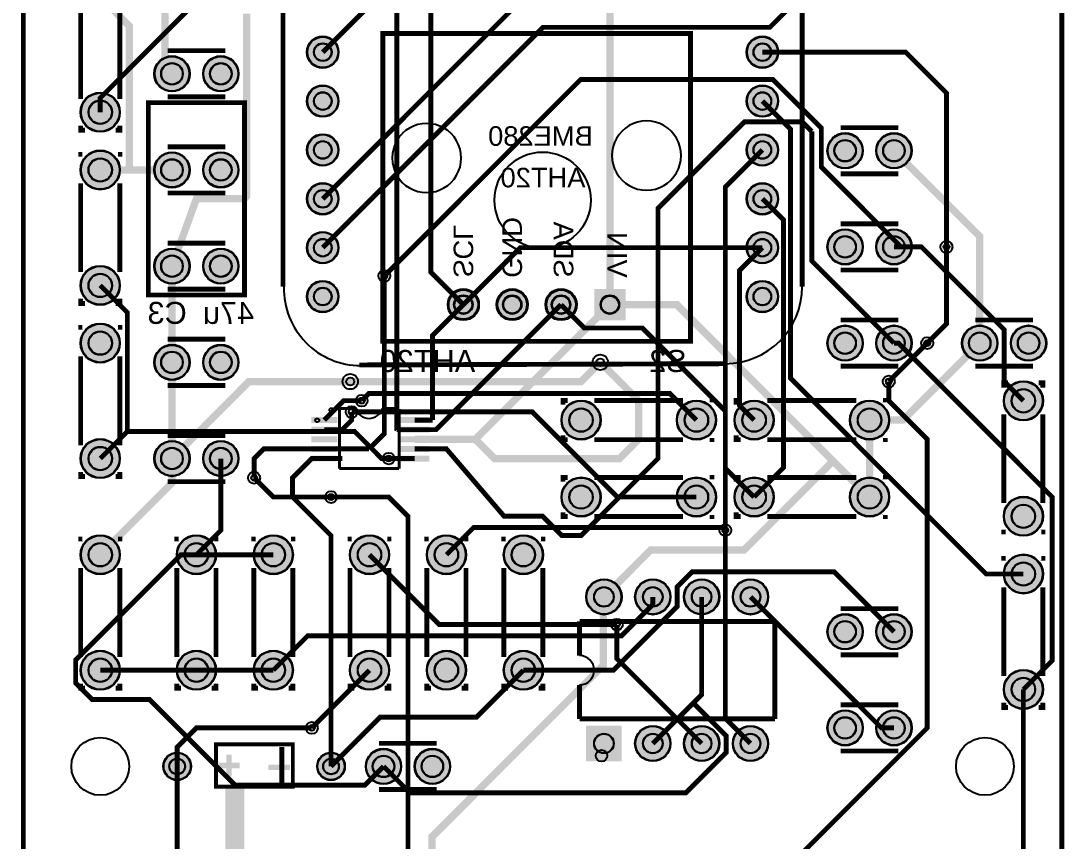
# Model space of a CAD drawing. Header units: millimetres. Extents: x 0 to 54, y -132 to 12.
# Drawn here: x -0.1 to 54.2, y -52.9 to -10.3 of the extents above; entities that cross this region are included whole.
import ezdxf

# ---------------------------------------------------------------- set-up
doc = ezdxf.new("R2010")
doc.units = ezdxf.units.MM
for name, color, linetype, true_color in [('BoardOutLine', 7, 'Continuous', 0xff00ff), ('BottomLayer', 7, 'Continuous', 0x0000ff), ('BottomSilkLayer', 7, 'Continuous', 0x66cc33), ('BottomSolderMaskLayer', 7, 'Continuous', 0xaa00ff), ('Document', 7, 'Continuous', 0xffffff), ('Hole', 7, 'Continuous', 0x222222), ('Multi-Layer', 7, 'Continuous', 0xc0c0c0), ('TopLayer', 7, 'Continuous', 0xff0000), ('TopPasteMaskLayer', 7, 'Continuous', 0x808080), ('TopSilkLayer', 7, 'Continuous', 0xffcc00), ('TopSolderMaskLayer', 7, 'Continuous', 0x800080)]:
    doc.layers.add(name, color=color, linetype=linetype, true_color=true_color)
doc.styles.get("Standard").update_dxf_attribs({"font": 'arial.ttf'})

msp = doc.modelspace()

# ---------------------------------------------------------------- hatches: boundary and pattern name
at = {"layer": 'BottomSolderMaskLayer'}
for points in [[(14.745, -11.88, 1), (16.395, -11.88, 1)], [(37.605, -11.88, 1), (39.255, -11.88, 1)], [(6.805, -13, 1), (8.655, -13, 1)], [(9.345, -13, 1), (11.195, -13, 1)], [(2.975, -15, 1), (5.025, -15, 1)], [(14.745, -14.42, 1), (16.395, -14.42, 1)], [(37.605, -14.42, 1), (39.255, -14.42, 1)], [(14.745, -16.96, 1), (16.395, -16.96, 1)], [(37.605, -16.96, 1), (39.255, -16.96, 1)], [(41.805, -17, 1), (43.655, -17, 1)], [(44.345, -17, 1), (46.195, -17, 1)], [(2.974, -18.001, 1), (5.024, -18.001, 1)], [(6.805, -18, 1), (8.655, -18, 1)], [(9.345, -18, 1), (11.195, -18, 1)], [(14.745, -19.5, 1), (16.395, -19.5, 1)], [(37.605, -19.5, 1), (39.255, -19.5, 1)], [(41.805, -22, 1), (43.655, -22, 1)], [(44.345, -22, 1), (46.195, -22, 1)], [(14.745, -22.04, 1), (16.395, -22.04, 1)], [(37.605, -22.04, 1), (39.255, -22.04, 1)], [(6.805, -23, 1), (8.655, -23, 1)], [(9.345, -23, 1), (11.195, -23, 1)], [(2.974, -24.001, 1), (5.024, -24.001, 1)], [(14.745, -24.58, 1), (16.395, -24.58, 1)], [(37.605, -24.58, 1), (39.255, -24.58, 1)], [(22.067, -25, 1), (23.693, -25, 1)], [(24.607, -25, 1), (26.233, -25, 1)], [(27.147, -25, 1), (28.773, -25, 1)], [(31.313, -25.813), (31.313, -24.187), (29.687, -24.187), (29.687, -25.813)], [(2.975, -27, 1), (5.025, -27, 1)], [(41.805, -27, 1), (43.655, -27, 1)], [(44.345, -27, 1), (46.195, -27, 1)], [(48.805, -27, 1), (50.655, -27, 1)], [(51.345, -27, 1), (53.195, -27, 1)], [(6.805, -28, 1), (8.655, -28, 1)], [(9.345, -28, 1), (11.195, -28, 1)], [(50.975, -30, 1), (53.025, -30, 1)], [(27.975, -31, 1), (30.025, -31, 1)], [(33.975, -31, 1), (36.025, -31, 1)], [(36.975, -31, 1), (39.025, -31, 1)], [(42.975, -31, 1), (45.025, -31, 1)], [(2.975, -33, 1), (5.025, -33, 1)], [(6.805, -33, 1), (8.655, -33, 1)], [(9.345, -33, 1), (11.195, -33, 1)], [(27.975, -35, 1), (30.025, -35, 1)], [(33.975, -35, 1), (36.025, -35, 1)], [(36.975, -35, 1), (39.025, -35, 1)], [(42.975, -35, 1), (45.025, -35, 1)], [(50.975, -36, 1), (53.025, -36, 1)], [(2.975, -38, 1), (5.025, -38, 1)], [(7.975, -38, 1), (10.025, -38, 1)], [(11.975, -38, 1), (14.025, -38, 1)], [(16.975, -38, 1), (19.025, -38, 1)], [(20.975, -38, 1), (23.025, -38, 1)], [(24.975, -38, 1), (27.025, -38, 1)], [(50.975, -39, 1), (53.025, -39, 1)], [(29.265, -40.19, 1), (31.115, -40.19, 1)], [(31.805, -40.19, 1), (33.655, -40.19, 1)], [(34.345, -40.19, 1), (36.195, -40.19, 1)], [(36.885, -40.19, 1), (38.735, -40.19, 1)], [(41.805, -42, 1), (43.655, -42, 1)], [(44.345, -42, 1), (46.195, -42, 1)], [(2.975, -44, 1), (5.025, -44, 1)], [(7.975, -44, 1), (10.025, -44, 1)], [(11.975, -44, 1), (14.025, -44, 1)], [(16.975, -44, 1), (19.025, -44, 1)], [(20.975, -44, 1), (23.025, -44, 1)], [(24.975, -44, 1), (27.025, -44, 1)], [(50.975, -45, 1), (53.025, -45, 1)], [(41.805, -47, 1), (43.655, -47, 1)], [(44.345, -47, 1), (46.195, -47, 1)], [(29.265, -46.885), (31.115, -46.885), (31.115, -48.735), (29.265, -48.735)], [(31.805, -47.81, 1), (33.655, -47.81, 1)], [(34.345, -47.81, 1), (36.195, -47.81, 1)], [(36.885, -47.81, 1), (38.735, -47.81, 1)], [(7.275, -49, 1), (8.725, -49, 1)], [(15.275, -49, 1), (16.725, -49, 1)], [(17.805, -49, 1), (19.655, -49, 1)], [(20.345, -49, 1), (22.195, -49, 1)]]:
    msp.add_hatch(color=256, dxfattribs=at).paths.add_polyline_path(points)
at = {"layer": 'Document'}
for points in [[(10.973, -49.093), (10.133, -49.093), (10.133, -48.813), (10.973, -48.813), (11.253, -48.813), (11.253, -49.093)], [(10.833, -48.673), (10.833, -49.513), (10.553, -49.513), (10.553, -48.673), (10.553, -48.393), (10.833, -48.393)], [(13.027, -48.907), (13.867, -48.907), (13.867, -49.187), (13.027, -49.187), (12.747, -49.187), (12.747, -48.907)]]:
    msp.add_hatch(color=256, dxfattribs=at).paths.add_polyline_path(points)
at = {"layer": 'Multi-Layer'}
for points in [[(14.77, -11.88, 1), (16.37, -11.88, 1)], [(37.63, -11.88, 1), (39.23, -11.88, 1)], [(6.83, -13, 1), (8.63, -13, 1)], [(9.37, -13, 1), (11.17, -13, 1)], [(3, -15, 1), (5, -15, 1)], [(14.77, -14.42, 1), (16.37, -14.42, 1)], [(37.63, -14.42, 1), (39.23, -14.42, 1)], [(14.77, -16.96, 1), (16.37, -16.96, 1)], [(37.63, -16.96, 1), (39.23, -16.96, 1)], [(41.83, -17, 1), (43.63, -17, 1)], [(44.37, -17, 1), (46.17, -17, 1)], [(2.999, -18.001, 1), (4.999, -18.001, 1)], [(6.83, -18, 1), (8.63, -18, 1)], [(9.37, -18, 1), (11.17, -18, 1)], [(14.77, -19.5, 1), (16.37, -19.5, 1)], [(37.63, -19.5, 1), (39.23, -19.5, 1)], [(41.83, -22, 1), (43.63, -22, 1)], [(44.37, -22, 1), (46.17, -22, 1)], [(14.77, -22.04, 1), (16.37, -22.04, 1)], [(37.63, -22.04, 1), (39.23, -22.04, 1)], [(6.83, -23, 1), (8.63, -23, 1)], [(9.37, -23, 1), (11.17, -23, 1)], [(2.999, -24.001, 1), (4.999, -24.001, 1)], [(14.77, -24.58, 1), (16.37, -24.58, 1)], [(37.63, -24.58, 1), (39.23, -24.58, 1)], [(22.118, -25, 1), (23.642, -25, 1)], [(24.658, -25, 1), (26.182, -25, 1)], [(27.198, -25, 1), (28.722, -25, 1)], [(31.262, -25.762), (31.262, -24.238), (29.738, -24.238), (29.738, -25.762)], [(3, -27, 1), (5, -27, 1)], [(41.83, -27, 1), (43.63, -27, 1)], [(44.37, -27, 1), (46.17, -27, 1)], [(48.83, -27, 1), (50.63, -27, 1)], [(51.37, -27, 1), (53.17, -27, 1)], [(6.83, -28, 1), (8.63, -28, 1)], [(9.37, -28, 1), (11.17, -28, 1)], [(51, -30, 1), (53, -30, 1)], [(28, -31, 1), (30, -31, 1)], [(34, -31, 1), (36, -31, 1)], [(37, -31, 1), (39, -31, 1)], [(43, -31, 1), (45, -31, 1)], [(3, -33, 1), (5, -33, 1)], [(6.83, -33, 1), (8.63, -33, 1)], [(9.37, -33, 1), (11.17, -33, 1)], [(28, -35, 1), (30, -35, 1)], [(34, -35, 1), (36, -35, 1)], [(37, -35, 1), (39, -35, 1)], [(43, -35, 1), (45, -35, 1)], [(51, -36, 1), (53, -36, 1)], [(3, -38, 1), (5, -38, 1)], [(8, -38, 1), (10, -38, 1)], [(12, -38, 1), (14, -38, 1)], [(17, -38, 1), (19, -38, 1)], [(21, -38, 1), (23, -38, 1)], [(25, -38, 1), (27, -38, 1)], [(51, -39, 1), (53, -39, 1)], [(29.29, -40.19, 1), (31.09, -40.19, 1)], [(31.83, -40.19, 1), (33.63, -40.19, 1)], [(34.37, -40.19, 1), (36.17, -40.19, 1)], [(36.91, -40.19, 1), (38.71, -40.19, 1)], [(41.83, -42, 1), (43.63, -42, 1)], [(44.37, -42, 1), (46.17, -42, 1)], [(3, -44, 1), (5, -44, 1)], [(8, -44, 1), (10, -44, 1)], [(12, -44, 1), (14, -44, 1)], [(17, -44, 1), (19, -44, 1)], [(21, -44, 1), (23, -44, 1)], [(25, -44, 1), (27, -44, 1)], [(51, -45, 1), (53, -45, 1)], [(41.83, -47, 1), (43.63, -47, 1)], [(44.37, -47, 1), (46.17, -47, 1)], [(29.29, -46.91), (31.09, -46.91), (31.09, -48.71), (29.29, -48.71)], [(31.83, -47.81, 1), (33.63, -47.81, 1)], [(34.37, -47.81, 1), (36.17, -47.81, 1)], [(36.91, -47.81, 1), (38.71, -47.81, 1)], [(7.3, -49, 1), (8.7, -49, 1)], [(15.3, -49, 1), (16.7, -49, 1)], [(17.83, -49, 1), (19.63, -49, 1)], [(20.37, -49, 1), (22.17, -49, 1)]]:
    msp.add_hatch(color=256, dxfattribs=at).paths.add_polyline_path(points)
at = {"layer": 'TopLayer'}
for points in [[(16.3, -30.85), (16.3, -31.15), (15, -31.15), (15, -30.85)], [(21, -30.85), (21, -31.15), (19.7, -31.15), (19.7, -30.85)], [(16.3, -31.35), (16.3, -31.65), (15, -31.65), (15, -31.35)], [(21, -31.35), (21, -31.65), (19.7, -31.65), (19.7, -31.35)], [(16.3, -31.85), (16.3, -32.15), (15, -32.15), (15, -31.85)], [(21, -31.85), (21, -32.15), (19.7, -32.15), (19.7, -31.85)], [(16.3, -32.35), (16.3, -32.65), (15, -32.65), (15, -32.35)], [(21, -32.35), (21, -32.65), (19.7, -32.65), (19.7, -32.35)], [(16.3, -32.85), (16.3, -33.15), (15, -33.15), (15, -32.85)], [(21, -32.85), (21, -33.15), (19.7, -33.15), (19.7, -32.85)]]:
    msp.add_hatch(color=256, dxfattribs=at).paths.add_polyline_path(points)
at = {"layer": 'TopPasteMaskLayer'}
for points in [[(16.3, -30.85), (16.3, -31.15), (15, -31.15), (15, -30.85)], [(21, -30.85), (21, -31.15), (19.7, -31.15), (19.7, -30.85)], [(16.3, -31.35), (16.3, -31.65), (15, -31.65), (15, -31.35)], [(21, -31.35), (21, -31.65), (19.7, -31.65), (19.7, -31.35)], [(16.3, -31.85), (16.3, -32.15), (15, -32.15), (15, -31.85)], [(21, -31.85), (21, -32.15), (19.7, -32.15), (19.7, -31.85)], [(16.3, -32.35), (16.3, -32.65), (15, -32.65), (15, -32.35)], [(21, -32.35), (21, -32.65), (19.7, -32.65), (19.7, -32.35)], [(16.3, -32.85), (16.3, -33.15), (15, -33.15), (15, -32.85)], [(21, -32.85), (21, -33.15), (19.7, -33.15), (19.7, -32.85)]]:
    msp.add_hatch(color=256, dxfattribs=at).paths.add_polyline_path(points)
at = {"layer": 'TopSolderMaskLayer'}
for points in [[(14.745, -11.88, 1), (16.395, -11.88, 1)], [(37.605, -11.88, 1), (39.255, -11.88, 1)], [(6.805, -13, 1), (8.655, -13, 1)], [(9.345, -13, 1), (11.195, -13, 1)], [(2.975, -15, 1), (5.025, -15, 1)], [(14.745, -14.42, 1), (16.395, -14.42, 1)], [(37.605, -14.42, 1), (39.255, -14.42, 1)], [(14.745, -16.96, 1), (16.395, -16.96, 1)], [(37.605, -16.96, 1), (39.255, -16.96, 1)], [(41.805, -17, 1), (43.655, -17, 1)], [(44.345, -17, 1), (46.195, -17, 1)], [(2.974, -18.001, 1), (5.024, -18.001, 1)], [(6.805, -18, 1), (8.655, -18, 1)], [(9.345, -18, 1), (11.195, -18, 1)], [(14.745, -19.5, 1), (16.395, -19.5, 1)], [(37.605, -19.5, 1), (39.255, -19.5, 1)], [(41.805, -22, 1), (43.655, -22, 1)], [(44.345, -22, 1), (46.195, -22, 1)], [(14.745, -22.04, 1), (16.395, -22.04, 1)], [(37.605, -22.04, 1), (39.255, -22.04, 1)], [(6.805, -23, 1), (8.655, -23, 1)], [(9.345, -23, 1), (11.195, -23, 1)], [(2.974, -24.001, 1), (5.024, -24.001, 1)], [(14.745, -24.58, 1), (16.395, -24.58, 1)], [(37.605, -24.58, 1), (39.255, -24.58, 1)], [(22.067, -25, 1), (23.693, -25, 1)], [(24.607, -25, 1), (26.233, -25, 1)], [(27.147, -25, 1), (28.773, -25, 1)], [(31.313, -25.813), (31.313, -24.187), (29.687, -24.187), (29.687, -25.813)], [(2.975, -27, 1), (5.025, -27, 1)], [(41.805, -27, 1), (43.655, -27, 1)], [(44.345, -27, 1), (46.195, -27, 1)], [(48.805, -27, 1), (50.655, -27, 1)], [(51.345, -27, 1), (53.195, -27, 1)], [(6.805, -28, 1), (8.655, -28, 1)], [(9.345, -28, 1), (11.195, -28, 1)], [(50.975, -30, 1), (53.025, -30, 1)], [(27.975, -31, 1), (30.025, -31, 1)], [(33.975, -31, 1), (36.025, -31, 1)], [(36.975, -31, 1), (39.025, -31, 1)], [(42.975, -31, 1), (45.025, -31, 1)], [(16.333, -30.848), (16.333, -31.152), (14.967, -31.152), (14.967, -30.848)], [(21.11, -30.844), (21.11, -31.156), (19.59, -31.156), (19.59, -30.844)], [(16.333, -31.348), (16.333, -31.652), (14.967, -31.652), (14.967, -31.348)], [(21.11, -31.344), (21.11, -31.656), (19.59, -31.656), (19.59, -31.344)], [(2.975, -33, 1), (5.025, -33, 1)], [(16.333, -31.848), (16.333, -32.152), (14.967, -32.152), (14.967, -31.848)], [(21.11, -31.844), (21.11, -32.156), (19.59, -32.156), (19.59, -31.844)], [(6.805, -33, 1), (8.655, -33, 1)], [(9.345, -33, 1), (11.195, -33, 1)], [(16.333, -32.348), (16.333, -32.652), (14.967, -32.652), (14.967, -32.348)], [(21.11, -32.344), (21.11, -32.656), (19.59, -32.656), (19.59, -32.344)], [(16.333, -32.848), (16.333, -33.152), (14.967, -33.152), (14.967, -32.848)], [(21.11, -32.844), (21.11, -33.156), (19.59, -33.156), (19.59, -32.844)], [(27.975, -35, 1), (30.025, -35, 1)], [(33.975, -35, 1), (36.025, -35, 1)], [(36.975, -35, 1), (39.025, -35, 1)], [(42.975, -35, 1), (45.025, -35, 1)], [(50.975, -36, 1), (53.025, -36, 1)], [(2.975, -38, 1), (5.025, -38, 1)], [(7.975, -38, 1), (10.025, -38, 1)], [(11.975, -38, 1), (14.025, -38, 1)], [(16.975, -38, 1), (19.025, -38, 1)], [(20.975, -38, 1), (23.025, -38, 1)], [(24.975, -38, 1), (27.025, -38, 1)], [(50.975, -39, 1), (53.025, -39, 1)], [(29.265, -40.19, 1), (31.115, -40.19, 1)], [(31.805, -40.19, 1), (33.655, -40.19, 1)], [(34.345, -40.19, 1), (36.195, -40.19, 1)], [(36.885, -40.19, 1), (38.735, -40.19, 1)], [(41.805, -42, 1), (43.655, -42, 1)], [(44.345, -42, 1), (46.195, -42, 1)], [(2.975, -44, 1), (5.025, -44, 1)], [(7.975, -44, 1), (10.025, -44, 1)], [(11.975, -44, 1), (14.025, -44, 1)], [(16.975, -44, 1), (19.025, -44, 1)], [(20.975, -44, 1), (23.025, -44, 1)], [(24.975, -44, 1), (27.025, -44, 1)], [(50.975, -45, 1), (53.025, -45, 1)], [(41.805, -47, 1), (43.655, -47, 1)], [(44.345, -47, 1), (46.195, -47, 1)], [(29.265, -46.885), (31.115, -46.885), (31.115, -48.735), (29.265, -48.735)], [(31.805, -47.81, 1), (33.655, -47.81, 1)], [(34.345, -47.81, 1), (36.195, -47.81, 1)], [(36.885, -47.81, 1), (38.735, -47.81, 1)], [(7.275, -49, 1), (8.725, -49, 1)], [(15.275, -49, 1), (16.725, -49, 1)], [(17.805, -49, 1), (19.655, -49, 1)], [(20.345, -49, 1), (22.195, -49, 1)]]:
    msp.add_hatch(color=256, dxfattribs=at).paths.add_polyline_path(points)

# ---------------------------------------------------------------- linework, layer by layer
at = {"layer": 'BoardOutLine', "const_width": 0.254}
msp.add_lwpolyline([(0, -128.001), (0, 9), (3, 12), (3, 12), (51, 12), (54, 9), (54.001, -128.001)], dxfattribs=at)
at = {"layer": 'BottomLayer'}
for points, const_width in [([(48, 3), (49.174, 4.174), (50.983, 4.174), (51.68, 3.478), (51.68, 2.276), (38.817, -10.587), (27.023, -10.587), (15.57, -22.04)], 0.254), ([(50.54, 3), (39.53, -8.01), (27.06, -8.01), (15.57, -19.5)], 0.254), ([(7.73, -5.59), (7.363, -5.957), (7.363, -12.634), (7.73, -13)], 0.381), ([(15.57, -11.88), (20.257, -7.193), (37.093, -7.193)], 0.254), ([(5.51, -18), (5.51, -10.51), (4, -9)], 0.381), ([(11.62, -9.881), (11.62, -19.355), (11.5, -19.5)], 0.381), ([(38.43, -11.88), (45.88, -11.88), (48, -14), (48, -22)], 0.254), ([(45.984, -22), (45.642, -22), (41.494, -17.852), (41.494, -15.821), (38.975, -13.302), (28.977, -13.302), (18.77, -23.508)], 0.254), ([(52, -39), (50.064, -39), (39.889, -28.825), (39.889, -15.879), (38.43, -14.42)], 0.254), ([(3.999, -18.001), (5.509, -18.001), (5.51, -18)], 0.381), ([(5.51, -18), (7.73, -18)], 0.381), ([(7.73, -23.012), (9, -19.5), (11.5, -19.5)], 0.381), ([(38.43, -22.04), (25.84, -22.04), (22.88, -25)], 0.254), ([(45.984, -22), (45.27, -22)], 0.254), ([(52, -30), (51, -29), (51, -26.302), (46.698, -22), (45.984, -22)], 0.254), ([(5.408, -31.592), (5.408, -25.41), (3.999, -24.001)], 0.254), ([(38, -35), (36.5, -33.5), (36.5, -30.529), (32.186, -26.214), (29.174, -26.214), (27.96, -25)], 0.254), ([(42.104, -33.125), (33.979, -25), (30.5, -25)], 0.381), ([(44, -31), (45.73, -31), (49.73, -27)], 0.381), ([(47, -27), (45, -29)], 0.254), ([(16.993, -29.007), (29, -29), (30, -28)], 0.381), ([(35, -31), (33.623, -29.623), (17.964, -29.623), (17.596, -29.991)], 0.254), ([(17.07, -30.577), (26.466, -30.577), (30.889, -35), (35, -35)], 0.254), ([(4, -33), (5.408, -31.592)], 0.254), ([(5.408, -31.592), (17.225, -31.592), (18.633, -33), (19, -33)], 0.254), ([(42.104, -33.125), (37.468, -37.761), (32.619, -37.761), (30.47, -39.91), (30.19, -39.91), (30.19, -40.19)], 0.381), ([(44, -35), (43.979, -35), (42.104, -33.125)], 0.381), ([(16, -35), (13, -35), (12, -34)], 0.254), ([(22, -38), (23.422, -36.578), (36.354, -36.578), (36.5, -36.724)], 0.254), ([(18.73, -49), (17.749, -49.981), (11.015, -49.981), (6.558, -45.524), (3.582, -45.524), (2.719, -44.66), (2.719, -43.469), (8.188, -38), (9, -38)], 0.254), ([(13, -38), (9, -38)], 0.254), ([(30.861, -41.628), (21.628, -41.628), (18, -38)], 0.254), ([(45.27, -42), (42.152, -38.882), (34.784, -38.882), (34, -39.665), (34, -40.689), (30.689, -44), (26, -44)], 0.254), ([(13, -44), (14.786, -42.214), (31.103, -42.214), (32.73, -40.587), (32.73, -40.19)], 0.254), ([(35.27, -40.19), (35.27, -45.27), (34.835, -45.705)], 0.254), ([(37.81, -40.19), (44.62, -47), (45.27, -47)], 0.254), ([(9, -44), (4, -44)], 0.254), ([(13, -44), (9, -44)], 0.254), ([(15, -47), (18, -44)], 0.254), ([(16, -49), (18.563, -46.437), (23.563, -46.437), (26, -44)], 0.254), ([(34.835, -45.705), (36.54, -47.41), (36.54, -48.286), (34.452, -50.374), (20.105, -50.374), (19.417, -49.687), (19.417, -49.687), (18.73, -49)], 0.254), ([(34.835, -45.705), (32.73, -47.81)], 0.254)]:
    msp.add_lwpolyline(points, dxfattribs=dict(at, const_width=const_width))
at = {"layer": 'BottomSilkLayer', "const_width": 0.254}
for points in [[(34.691, -26.905), (34.691, -10.905), (18.691, -10.905), (18.691, -26.905), (34.691, -26.905)], [(6.5, -14.5), (11.5, -14.5), (11.5, -24.5), (6.5, -24.5), (6.5, -14.5)]]:
    msp.add_lwpolyline(points, close=True, dxfattribs=at)
at = {"layer": 'BottomSilkLayer'}
for centre, start, end in [((20.975, -17.38), 314.8271, 135.1729), ((32.409, -17.249), 314.8271, 135.1729), ((20.975, -17.38), 134.8271, 315.1729), ((32.401, -17.257), 134.8271, 315.1729)]:
    msp.add_arc(centre, 1.796, start, end, dxfattribs=at)
at = {"layer": 'BottomSolderMaskLayer'}
for centre, radius in [((15.57, -11.88), 0.825), ((38.43, -11.88), 0.825), ((15.57, -11.88), 0.464), ((38.43, -11.88), 0.464), ((7.73, -13), 0.925), ((7.73, -13), 0.566), ((10.27, -13), 0.925), ((10.27, -13), 0.566), ((4, -15), 1.025), ((15.57, -14.42), 0.825), ((15.57, -14.42), 0.464), ((38.43, -14.42), 0.825), ((38.43, -14.42), 0.464), ((4, -15), 0.615), ((15.57, -16.96), 0.825), ((38.43, -16.96), 0.825), ((42.73, -17), 0.925), ((45.27, -17), 0.925), ((15.57, -16.96), 0.464), ((38.43, -16.96), 0.464), ((42.73, -17), 0.566), ((45.27, -17), 0.566), ((3.999, -18.001), 1.025), ((7.73, -18), 0.925), ((10.27, -18), 0.925), ((3.999, -18.001), 0.615), ((7.73, -18), 0.566), ((10.27, -18), 0.566), ((15.57, -19.5), 0.825), ((38.43, -19.5), 0.825), ((15.57, -19.5), 0.464), ((38.43, -19.5), 0.464), ((42.73, -22), 0.925), ((45.27, -22), 0.925), ((15.57, -22.04), 0.825), ((15.57, -22.04), 0.464), ((38.43, -22.04), 0.825), ((38.43, -22.04), 0.464), ((42.73, -22), 0.566), ((45.27, -22), 0.566), ((7.73, -23), 0.925), ((10.27, -23), 0.925), ((7.73, -23), 0.566), ((10.27, -23), 0.566), ((3.999, -24.001), 1.025), ((3.999, -24.001), 0.615), ((15.57, -24.58), 0.825), ((38.43, -24.58), 0.825), ((15.57, -24.58), 0.464), ((22.88, -25), 0.813), ((25.42, -25), 0.813), ((27.96, -25), 0.813), ((38.43, -24.58), 0.464), ((22.88, -25), 0.488), ((25.42, -25), 0.488), ((27.96, -25), 0.488), ((30.5, -25), 0.488), ((4, -27), 1.025), ((4, -27), 0.615), ((42.73, -27), 0.925), ((42.73, -27), 0.566), ((45.27, -27), 0.925), ((45.27, -27), 0.566), ((49.73, -27), 0.925), ((49.73, -27), 0.566), ((52.27, -27), 0.925), ((52.27, -27), 0.566), ((7.73, -28), 0.925), ((10.27, -28), 0.925), ((7.73, -28), 0.566), ((10.27, -28), 0.566), ((52, -30), 1.025), ((52, -30), 0.615), ((29, -31), 1.025), ((29, -31), 0.615), ((35, -31), 1.025), ((35, -31), 0.615), ((38, -31), 1.025), ((38, -31), 0.615), ((44, -31), 1.025), ((44, -31), 0.615), ((4, -33), 1.025), ((4, -33), 0.615), ((7.73, -33), 0.925), ((7.73, -33), 0.566), ((10.27, -33), 0.925), ((10.27, -33), 0.566), ((29, -35), 1.025), ((35, -35), 1.025), ((38, -35), 1.025), ((44, -35), 1.025), ((29, -35), 0.615), ((35, -35), 0.615), ((38, -35), 0.615), ((44, -35), 0.615), ((52, -36), 1.025), ((52, -36), 0.615), ((4, -38), 1.025), ((4, -38), 0.615), ((9, -38), 1.025), ((9, -38), 0.615), ((13, -38), 1.025), ((13, -38), 0.615), ((18, -38), 1.025), ((18, -38), 0.615), ((22, -38), 1.025), ((22, -38), 0.615), ((26, -38), 1.025), ((26, -38), 0.615), ((52, -39), 1.025), ((52, -39), 0.615), ((30.19, -40.19), 0.925), ((32.73, -40.19), 0.925), ((35.27, -40.19), 0.925), ((37.81, -40.19), 0.925), ((30.19, -40.19), 0.514), ((32.73, -40.19), 0.514), ((35.27, -40.19), 0.514), ((37.81, -40.19), 0.514), ((42.73, -42), 0.925), ((45.27, -42), 0.925), ((42.73, -42), 0.566), ((45.27, -42), 0.566), ((4, -44), 1.025), ((4, -44), 0.615), ((9, -44), 1.025), ((9, -44), 0.615), ((13, -44), 1.025), ((13, -44), 0.615), ((18, -44), 1.025), ((18, -44), 0.615), ((22, -44), 1.025), ((22, -44), 0.615), ((26, -44), 1.025), ((26, -44), 0.615), ((52, -45), 1.025), ((52, -45), 0.615), ((42.73, -47), 0.925), ((45.27, -47), 0.925), ((42.73, -47), 0.566), ((45.27, -47), 0.566), ((32.73, -47.81), 0.925), ((35.27, -47.81), 0.925), ((37.81, -47.81), 0.925), ((30.19, -47.81), 0.514), ((32.73, -47.81), 0.514), ((35.27, -47.81), 0.514), ((37.81, -47.81), 0.514), ((8, -49), 0.725), ((16, -49), 0.725), ((18.73, -49), 0.925), ((21.27, -49), 0.925), ((8, -49), 0.414), ((16, -49), 0.414), ((18.73, -49), 0.566), ((21.27, -49), 0.566)]:
    msp.add_circle(centre, radius, dxfattribs=at)
at = {"layer": 'Document'}
for centre, radius in [((15.282, -31.01), 0.1), ((30.063, -48.445), 0.3)]:
    msp.add_circle(centre, radius, dxfattribs=at)
at = {"layer": 'Hole'}
for centre, radius in [((48, -22), 0.155), ((18.77, -23.508), 0.153), ((47, -27), 0.155), ((30, -28), 0.205), ((17, -29), 0.205), ((45, -29), 0.155), ((17.596, -29.991), 0.153), ((17.07, -30.577), 0.153), ((19, -33), 0.153), ((12, -34), 0.155), ((16, -35), 0.155), ((36.5, -36.724), 0.153), ((30.861, -41.628), 0.153), ((15, -47), 0.155)]:
    msp.add_circle(centre, radius, dxfattribs=at)
at = {"layer": 'Multi-Layer'}
for centre, radius in [((15.57, -11.88), 0.8), ((38.43, -11.88), 0.8), ((15.57, -11.88), 0.45), ((38.43, -11.88), 0.45), ((7.73, -13), 0.9), ((7.73, -13), 0.55), ((10.27, -13), 0.9), ((10.27, -13), 0.55), ((4, -15), 1), ((15.57, -14.42), 0.8), ((15.57, -14.42), 0.45), ((38.43, -14.42), 0.8), ((38.43, -14.42), 0.45), ((4, -15), 0.6), ((15.57, -16.96), 0.8), ((38.43, -16.96), 0.8), ((42.73, -17), 0.9), ((45.27, -17), 0.9), ((15.57, -16.96), 0.45), ((38.43, -16.96), 0.45), ((42.73, -17), 0.55), ((45.27, -17), 0.55), ((3.999, -18.001), 1), ((7.73, -18), 0.9), ((10.27, -18), 0.9), ((3.999, -18.001), 0.6), ((7.73, -18), 0.55), ((10.27, -18), 0.55), ((15.57, -19.5), 0.8), ((38.43, -19.5), 0.8), ((15.57, -19.5), 0.45), ((38.43, -19.5), 0.45), ((42.73, -22), 0.9), ((45.27, -22), 0.9), ((15.57, -22.04), 0.8), ((15.57, -22.04), 0.45), ((38.43, -22.04), 0.8), ((38.43, -22.04), 0.45), ((42.73, -22), 0.55), ((45.27, -22), 0.55), ((48, -22), 0.31), ((7.73, -23), 0.9), ((10.27, -23), 0.9), ((7.73, -23), 0.55), ((10.27, -23), 0.55), ((3.999, -24.001), 1), ((18.77, -23.508), 0.305), ((3.999, -24.001), 0.6), ((15.57, -24.58), 0.8), ((38.43, -24.58), 0.8), ((15.57, -24.58), 0.45), ((22.88, -25), 0.762), ((25.42, -25), 0.762), ((27.96, -25), 0.762), ((38.43, -24.58), 0.45), ((22.88, -25), 0.457), ((25.42, -25), 0.457), ((27.96, -25), 0.457), ((30.5, -25), 0.457), ((4, -27), 1), ((4, -27), 0.6), ((42.73, -27), 0.9), ((42.73, -27), 0.55), ((45.27, -27), 0.9), ((45.27, -27), 0.55), ((49.73, -27), 0.9), ((49.73, -27), 0.55), ((52.27, -27), 0.9), ((52.27, -27), 0.55), ((7.73, -28), 0.9), ((10.27, -28), 0.9), ((47, -27), 0.31), ((7.73, -28), 0.55), ((10.27, -28), 0.55), ((30, -28), 0.4), ((17, -29), 0.4), ((45, -29), 0.31), ((52, -30), 1), ((17.596, -29.991), 0.305), ((52, -30), 0.6), ((17.07, -30.577), 0.305), ((29, -31), 1), ((29, -31), 0.6), ((35, -31), 1), ((35, -31), 0.6), ((38, -31), 1), ((38, -31), 0.6), ((44, -31), 1), ((44, -31), 0.6), ((4, -33), 1), ((4, -33), 0.6), ((7.73, -33), 0.9), ((7.73, -33), 0.55), ((10.27, -33), 0.9), ((10.27, -33), 0.55), ((19, -33), 0.305), ((12, -34), 0.31), ((29, -35), 1), ((35, -35), 1), ((38, -35), 1), ((44, -35), 1), ((16, -35), 0.31), ((29, -35), 0.6), ((35, -35), 0.6), ((38, -35), 0.6), ((44, -35), 0.6), ((52, -36), 1), ((52, -36), 0.6), ((36.5, -36.724), 0.305), ((4, -38), 1), ((4, -38), 0.6), ((9, -38), 1), ((9, -38), 0.6), ((13, -38), 1), ((13, -38), 0.6), ((18, -38), 1), ((18, -38), 0.6), ((22, -38), 1), ((22, -38), 0.6), ((26, -38), 1), ((26, -38), 0.6), ((52, -39), 1), ((52, -39), 0.6), ((30.19, -40.19), 0.9), ((32.73, -40.19), 0.9), ((35.27, -40.19), 0.9), ((37.81, -40.19), 0.9), ((30.19, -40.19), 0.5), ((32.73, -40.19), 0.5), ((35.27, -40.19), 0.5), ((37.81, -40.19), 0.5), ((42.73, -42), 0.9), ((45.27, -42), 0.9), ((30.861, -41.628), 0.305), ((42.73, -42), 0.55), ((45.27, -42), 0.55), ((4, -44), 1), ((4, -44), 0.6), ((9, -44), 1), ((9, -44), 0.6), ((13, -44), 1), ((13, -44), 0.6), ((18, -44), 1), ((18, -44), 0.6), ((22, -44), 1), ((22, -44), 0.6), ((26, -44), 1), ((26, -44), 0.6), ((52, -45), 1), ((52, -45), 0.6), ((42.73, -47), 0.9), ((45.27, -47), 0.9), ((15, -47), 0.31), ((42.73, -47), 0.55), ((45.27, -47), 0.55), ((32.73, -47.81), 0.9), ((35.27, -47.81), 0.9), ((37.81, -47.81), 0.9), ((4, -49), 1.5), ((30.19, -47.81), 0.5), ((32.73, -47.81), 0.5), ((35.27, -47.81), 0.5), ((37.81, -47.81), 0.5), ((50, -49), 1.5), ((8, -49), 0.7), ((16, -49), 0.7), ((18.73, -49), 0.9), ((21.27, -49), 0.9), ((8, -49), 0.4), ((16, -49), 0.4), ((18.73, -49), 0.55), ((21.27, -49), 0.55)]:
    msp.add_circle(centre, radius, dxfattribs=at)
at = {"layer": 'TopLayer'}
for points, const_width in [([(18.654, 10.5), (19.419, 9.735), (19.419, -31.498), (19.421, -31.5)], 0.254), ([(22.88, -25), (21.194, -23.313), (21.194, 10.5)], 0.254), ([(26.274, 10.49), (30.5, 5), (30.5, -25)], 0.381), ([(4, -15), (4, -14.254), (8.898, -9.356), (8.898, -5.672), (9.52, -5.05)], 0.254), ([(20.35, -32.5), (22, -32.5), (24.999, -35.999), (27, -35.999), (28.001, -37), (28.999, -37), (33, -33), (33, -20), (37.501, -15.499), (40.5, -15.499), (41.001, -15.999)], 0.254), ([(41.001, -15.999), (41.001, -22.731), (45.27, -27)], 0.254), ([(49.73, -27), (49.73, -21.46), (45.27, -17)], 0.381), ([(36.5, -36.724), (36.5, -18.89), (38.43, -16.96)], 0.254), ([(38, -35), (39.524, -33.476), (39.524, -20.594), (38.43, -19.5)], 0.254), ([(38, -31), (37.239, -30.239), (37.239, -23.231), (38.43, -22.04)], 0.254), ([(48, -22), (48, -26), (47, -27)], 0.254), ([(7.73, -28), (7.73, -23)], 0.381), ([(18.77, -23.508), (18.77, -31.708), (17.979, -32.5)], 0.254), ([(30.5, -25), (23.5, -32), (20.35, -32)], 0.381), ([(27.96, -25), (21.46, -31.5), (20.35, -31.5)], 0.254), ([(21.279, -31), (21.279, -26.601), (22.88, -25)], 0.254), ([(45.27, -27), (45.5, -27), (53.5, -35), (53.5, -43.5), (52, -45)], 0.254), ([(7.73, -28), (7.73, -33)], 0.381), ([(30, -28), (30, -28), (32, -30), (32, -32), (31, -33), (24.5, -33), (23.5, -32.004)], 0.381), ([(7.73, -33), (11.73, -29), (17, -29)], 0.381), ([(45, -29), (45, -30), (47, -32), (47, -47), (38, -56), (34, -56)], 0.254), ([(15.65, -31), (16.659, -29.991), (17.596, -29.991)], 0.254), ([(16.579, -31.5), (17.07, -31.009), (17.07, -30.577)], 0.254), ([(20.35, -31), (21.279, -31)], 0.254), ([(44, -35), (44, -31)], 0.381), ([(15.65, -31.5), (16.579, -31.5)], 0.254), ([(20.35, -31.5), (19.421, -31.5)], 0.254), ([(12, -34), (12, -33), (12.5, -32.5), (15.65, -32.5)], 0.254), ([(15.65, -32.5), (17.979, -32.5)], 0.254), ([(15.65, -32.5), (16.579, -32.5)], 0.254), ([(7.73, -33), (7.73, -34.27), (4, -38)], 0.381), ([(9, -38), (10.27, -36.73), (10.27, -33)], 0.254), ([(16, -48.997), (16, -37), (14, -35), (14, -34), (15, -33), (15.65, -33)], 0.254), ([(15.65, -33), (16.579, -33)], 0.254), ([(19.421, -33), (19.421, -33), (19, -33)], 0.254), ([(20.35, -33), (20.35, -33), (19, -33)], 0.254), ([(20, -54.001), (20, -35.999), (18.999, -34.999), (15.999, -34.999)], 0.254), ([(37.81, -47.81), (36.5, -46.5), (36.5, -36.724)], 0.254), ([(30.19, -40.19), (30.156, -40.224), (30.156, -43.754), (21.243, -52.668), (21.243, -116.742), (22.5, -118)], 0.381), ([(35.27, -47.81), (30.861, -43.401), (30.861, -41.628)], 0.254), ([(52, -45), (52, -54), (50, -56)], 0.254), ([(8, -49), (8, -48), (9, -47), (15, -47)], 0.254), ([(4, -56), (7, -56), (8, -55), (8, -49)], 0.254), ([(11, -56), (11, -50)], 1)]:
    msp.add_lwpolyline(points, dxfattribs=dict(at, const_width=const_width))
at = {"layer": 'TopSilkLayer'}
for points, const_width in [([(13.5, -24.07), (13.5, 7.93)], 0.254), ([(40.5, 7.93), (40.5, -24.07)], 0.254), ([(2.984, -14.307), (2.984, -9.841)], 0.254), ([(5.016, -14.307), (5.016, -9.693)], 0.254), ([(7.5, -11.8), (10.5, -11.8)], 0.254), ([(10.5, -14.2), (7.5, -14.2)], 0.254), ([(2.984, -15.693), (2.984, -15.937), (3.203, -15.937)], 0.254), ([(4.797, -15.937), (5.016, -15.937), (5.016, -15.693)], 0.254), ([(42.5, -15.8), (45.5, -15.8)], 0.254), ([(7.5, -16.8), (10.5, -16.8)], 0.254), ([(2.983, -17.308), (2.983, -17.191), (3.073, -17.191)], 0.254), ([(4.925, -17.191), (5.015, -17.191), (5.015, -17.308)], 0.254), ([(45.5, -18.2), (42.5, -18.2)], 0.254), ([(2.983, -18.842), (2.983, -18.694)], 0.254), ([(2.983, -23.308), (2.983, -18.842)], 0.254), ([(5.015, -23.308), (5.015, -18.694)], 0.254), ([(10.5, -19.2), (7.5, -19.2)], 0.254), ([(42.5, -20.8), (45.5, -20.8)], 0.254), ([(7.5, -21.8), (10.5, -21.8)], 0.254), ([(45.5, -23.2), (42.5, -23.2)], 0.254), ([(10.5, -24.2), (7.5, -24.2)], 0.254), ([(2.983, -24.694), (2.983, -24.938), (3.202, -24.938)], 0.254), ([(4.796, -24.938), (5.015, -24.938), (5.015, -24.694)], 0.254), ([(42.5, -25.8), (45.5, -25.8)], 0.254), ([(49.5, -25.8), (52.5, -25.8)], 0.254), ([(2.984, -26.307), (2.984, -26.19), (3.074, -26.19)], 0.254), ([(4.926, -26.19), (5.016, -26.19), (5.016, -26.307)], 0.254), ([(7.5, -26.8), (10.5, -26.8)], 0.254), ([(2.984, -27.841), (2.984, -27.693)], 0.254), ([(5.016, -32.307), (5.016, -27.693)], 0.254), ([(2.984, -32.307), (2.984, -27.841)], 0.254), ([(36.5, -28.07), (17.475, -28.136)], 0.254), ([(45.5, -28.2), (42.5, -28.2)], 0.254), ([(52.5, -28.2), (49.5, -28.2)], 0.254), ([(10.5, -29.2), (7.5, -29.2)], 0.254), ([(51.203, -29.063), (50.984, -29.063), (50.984, -29.307)], 0.254), ([(53.016, -29.307), (53.016, -29.063), (52.797, -29.063)], 0.254), ([(28.307, -29.984), (28.063, -29.984), (28.063, -30.203)], 0.254), ([(29.693, -29.984), (34.159, -29.984)], 0.254), ([(34.159, -29.984), (34.307, -29.984)], 0.254), ([(35.693, -29.984), (35.81, -29.984), (35.81, -30.074)], 0.254), ([(37.307, -29.984), (37.063, -29.984), (37.063, -30.203)], 0.254), ([(38.693, -29.984), (43.159, -29.984)], 0.254), ([(43.159, -29.984), (43.307, -29.984)], 0.254), ([(44.693, -29.984), (44.81, -29.984), (44.81, -30.074)], 0.254), ([(17.276, -30.397), (16.438, -30.397)], 0.15), ([(16.438, -30.422), (16.438, -33.522)], 0.15), ([(19.537, -30.397), (18.698, -30.397)], 0.15), ([(19.537, -30.422), (19.537, -33.522)], 0.15), ([(50.984, -30.693), (50.984, -35.307)], 0.254), ([(53.016, -30.693), (53.016, -35.159)], 0.254), ([(7.5, -31.8), (10.5, -31.8)], 0.254), ([(28.063, -31.797), (28.063, -32.016), (28.307, -32.016)], 0.254), ([(29.693, -32.016), (34.307, -32.016)], 0.254), ([(35.81, -31.926), (35.81, -32.016), (35.693, -32.016)], 0.254), ([(37.063, -31.797), (37.063, -32.016), (37.307, -32.016)], 0.254), ([(38.693, -32.016), (43.307, -32.016)], 0.254), ([(44.81, -31.926), (44.81, -32.016), (44.693, -32.016)], 0.254), ([(2.984, -33.693), (2.984, -33.937), (3.203, -33.937)], 0.254), ([(4.797, -33.937), (5.016, -33.937), (5.016, -33.693)], 0.254), ([(16.436, -33.522), (19.537, -33.522)], 0.15), ([(10.5, -34.2), (7.5, -34.2)], 0.254), ([(28.307, -33.984), (28.063, -33.984), (28.063, -34.203)], 0.254), ([(29.693, -33.984), (34.159, -33.984)], 0.254), ([(34.159, -33.984), (34.307, -33.984)], 0.254), ([(35.693, -33.984), (35.81, -33.984), (35.81, -34.074)], 0.254), ([(37.307, -33.984), (37.063, -33.984), (37.063, -34.203)], 0.254), ([(38.693, -33.984), (43.159, -33.984)], 0.254), ([(43.159, -33.984), (43.307, -33.984)], 0.254), ([(44.693, -33.984), (44.81, -33.984), (44.81, -34.074)], 0.254), ([(53.016, -35.159), (53.016, -35.307)], 0.254), ([(28.063, -35.797), (28.063, -36.016), (28.307, -36.016)], 0.254), ([(35.81, -35.926), (35.81, -36.016), (35.693, -36.016)], 0.254), ([(37.063, -35.797), (37.063, -36.016), (37.307, -36.016)], 0.254), ([(44.81, -35.926), (44.81, -36.016), (44.693, -36.016)], 0.254), ([(29.693, -36.016), (34.307, -36.016)], 0.254), ([(38.693, -36.016), (43.307, -36.016)], 0.254), ([(51.074, -36.81), (50.984, -36.81), (50.984, -36.693)], 0.254), ([(53.016, -36.693), (53.016, -36.81), (52.926, -36.81)], 0.254), ([(2.984, -37.307), (2.984, -37.19), (3.074, -37.19)], 0.254), ([(4.926, -37.19), (5.016, -37.19), (5.016, -37.307)], 0.254), ([(7.984, -37.307), (7.984, -37.19), (8.074, -37.19)], 0.254), ([(9.926, -37.19), (10.016, -37.19), (10.016, -37.307)], 0.254), ([(11.984, -37.307), (11.984, -37.19), (12.074, -37.19)], 0.254), ([(13.926, -37.19), (14.016, -37.19), (14.016, -37.307)], 0.254), ([(16.984, -37.307), (16.984, -37.19), (17.074, -37.19)], 0.254), ([(18.926, -37.19), (19.016, -37.19), (19.016, -37.307)], 0.254), ([(20.984, -37.307), (20.984, -37.19), (21.074, -37.19)], 0.254), ([(22.926, -37.19), (23.016, -37.19), (23.016, -37.307)], 0.254), ([(24.984, -37.307), (24.984, -37.19), (25.074, -37.19)], 0.254), ([(26.926, -37.19), (27.016, -37.19), (27.016, -37.307)], 0.254), ([(50.984, -38.307), (50.984, -38.19), (51.074, -38.19)], 0.254), ([(52.926, -38.19), (53.016, -38.19), (53.016, -38.307)], 0.254), ([(2.984, -38.841), (2.984, -38.693)], 0.254), ([(2.984, -43.307), (2.984, -38.841)], 0.254), ([(5.016, -43.307), (5.016, -38.693)], 0.254), ([(7.984, -38.841), (7.984, -38.693)], 0.254), ([(7.984, -43.307), (7.984, -38.841)], 0.254), ([(10.016, -43.307), (10.016, -38.693)], 0.254), ([(11.984, -38.841), (11.984, -38.693)], 0.254), ([(11.984, -43.307), (11.984, -38.841)], 0.254), ([(14.016, -43.307), (14.016, -38.693)], 0.254), ([(16.984, -38.841), (16.984, -38.693)], 0.254), ([(16.984, -43.307), (16.984, -38.841)], 0.254), ([(19.016, -43.307), (19.016, -38.693)], 0.254), ([(20.984, -38.841), (20.984, -38.693)], 0.254), ([(20.984, -43.307), (20.984, -38.841)], 0.254), ([(23.016, -43.307), (23.016, -38.693)], 0.254), ([(24.984, -38.841), (24.984, -38.693)], 0.254), ([(24.984, -43.307), (24.984, -38.841)], 0.254), ([(27.016, -43.307), (27.016, -38.693)], 0.254), ([(50.984, -39.841), (50.984, -39.693)], 0.254), ([(53.016, -44.307), (53.016, -39.693)], 0.254), ([(50.984, -44.307), (50.984, -39.841)], 0.254), ([(42.5, -40.8), (45.5, -40.8)], 0.254), ([(28.92, -41.466), (39.08, -41.466)], 0.254), ([(28.92, -43.238), (28.92, -41.466)], 0.254), ([(39.08, -46.531), (39.08, -41.466)], 0.254), ([(45.5, -43.2), (42.5, -43.2)], 0.254), ([(2.984, -44.693), (2.984, -44.937), (3.203, -44.937)], 0.254), ([(4.797, -44.937), (5.016, -44.937), (5.016, -44.693)], 0.254), ([(7.984, -44.693), (7.984, -44.937), (8.203, -44.937)], 0.254), ([(9.797, -44.937), (10.016, -44.937), (10.016, -44.693)], 0.254), ([(11.984, -44.693), (11.984, -44.937), (12.203, -44.937)], 0.254), ([(13.797, -44.937), (14.016, -44.937), (14.016, -44.693)], 0.254), ([(16.984, -44.693), (16.984, -44.937), (17.203, -44.937)], 0.254), ([(18.797, -44.937), (19.016, -44.937), (19.016, -44.693)], 0.254), ([(20.984, -44.693), (20.984, -44.937), (21.203, -44.937)], 0.254), ([(22.797, -44.937), (23.016, -44.937), (23.016, -44.693)], 0.254), ([(24.984, -44.693), (24.984, -44.937), (25.203, -44.937)], 0.254), ([(26.797, -44.937), (27.016, -44.937), (27.016, -44.693)], 0.254), ([(28.92, -46.531), (28.92, -44.762)], 0.254), ([(50.984, -45.693), (50.984, -45.937), (51.203, -45.937)], 0.254), ([(52.797, -45.937), (53.016, -45.937), (53.016, -45.693)], 0.254), ([(42.5, -45.8), (45.5, -45.8)], 0.254), ([(28.92, -46.531), (39.08, -46.531)], 0.254), ([(18.5, -47.8), (21.5, -47.8)], 0.254), ([(13.445, -47.984), (13.445, -50.016)], 0.254), ([(45.5, -48.2), (42.5, -48.2)], 0.254), ([(21.5, -50.2), (18.5, -50.2)], 0.254)]:
    msp.add_lwpolyline(points, dxfattribs=dict(at, const_width=const_width))
at = {"layer": 'TopSilkLayer', "const_width": 0.2}
msp.add_lwpolyline([(10.016, -47.857), (14.016, -47.857), (14.016, -50.057), (10.016, -50.057), (10.016, -47.857)], close=True, dxfattribs=at)
at = {"layer": 'TopSilkLayer'}
for centre, radius in [((27, -19.57), 2.5), ((16.019, -30.476), 0.1)]:
    msp.add_circle(centre, radius, dxfattribs=at)
for centre, radius, start, end in [((17.551, -24.172), 4, 178.6217, 270), ((36.5, -24.07), 4, 270, 0), ((17.974, -30.18), 0.732, 197.2807, 342.7193), ((28.92, -44), 0.762, 270, 90)]:
    msp.add_arc(centre, radius, start, end, dxfattribs=at)
at = {"layer": 'TopSolderMaskLayer'}
for centre, radius in [((15.57, -11.88), 0.825), ((38.43, -11.88), 0.825), ((15.57, -11.88), 0.464), ((38.43, -11.88), 0.464), ((7.73, -13), 0.925), ((7.73, -13), 0.566), ((10.27, -13), 0.925), ((10.27, -13), 0.566), ((4, -15), 1.025), ((15.57, -14.42), 0.825), ((15.57, -14.42), 0.464), ((38.43, -14.42), 0.825), ((38.43, -14.42), 0.464), ((4, -15), 0.615), ((15.57, -16.96), 0.825), ((38.43, -16.96), 0.825), ((42.73, -17), 0.925), ((45.27, -17), 0.925), ((15.57, -16.96), 0.464), ((38.43, -16.96), 0.464), ((42.73, -17), 0.566), ((45.27, -17), 0.566), ((3.999, -18.001), 1.025), ((7.73, -18), 0.925), ((10.27, -18), 0.925), ((3.999, -18.001), 0.615), ((7.73, -18), 0.566), ((10.27, -18), 0.566), ((15.57, -19.5), 0.825), ((38.43, -19.5), 0.825), ((15.57, -19.5), 0.464), ((38.43, -19.5), 0.464), ((42.73, -22), 0.925), ((45.27, -22), 0.925), ((15.57, -22.04), 0.825), ((15.57, -22.04), 0.464), ((38.43, -22.04), 0.825), ((38.43, -22.04), 0.464), ((42.73, -22), 0.566), ((45.27, -22), 0.566), ((7.73, -23), 0.925), ((10.27, -23), 0.925), ((7.73, -23), 0.566), ((10.27, -23), 0.566), ((3.999, -24.001), 1.025), ((3.999, -24.001), 0.615), ((15.57, -24.58), 0.825), ((38.43, -24.58), 0.825), ((15.57, -24.58), 0.464), ((22.88, -25), 0.813), ((25.42, -25), 0.813), ((27.96, -25), 0.813), ((38.43, -24.58), 0.464), ((22.88, -25), 0.488), ((25.42, -25), 0.488), ((27.96, -25), 0.488), ((30.5, -25), 0.488), ((4, -27), 1.025), ((4, -27), 0.615), ((42.73, -27), 0.925), ((42.73, -27), 0.566), ((45.27, -27), 0.925), ((45.27, -27), 0.566), ((49.73, -27), 0.925), ((49.73, -27), 0.566), ((52.27, -27), 0.925), ((52.27, -27), 0.566), ((7.73, -28), 0.925), ((10.27, -28), 0.925), ((7.73, -28), 0.566), ((10.27, -28), 0.566), ((52, -30), 1.025), ((52, -30), 0.615), ((29, -31), 1.025), ((29, -31), 0.615), ((35, -31), 1.025), ((35, -31), 0.615), ((38, -31), 1.025), ((38, -31), 0.615), ((44, -31), 1.025), ((44, -31), 0.615), ((4, -33), 1.025), ((4, -33), 0.615), ((7.73, -33), 0.925), ((7.73, -33), 0.566), ((10.27, -33), 0.925), ((10.27, -33), 0.566), ((29, -35), 1.025), ((35, -35), 1.025), ((38, -35), 1.025), ((44, -35), 1.025), ((29, -35), 0.615), ((35, -35), 0.615), ((38, -35), 0.615), ((44, -35), 0.615), ((52, -36), 1.025), ((52, -36), 0.615), ((4, -38), 1.025), ((4, -38), 0.615), ((9, -38), 1.025), ((9, -38), 0.615), ((13, -38), 1.025), ((13, -38), 0.615), ((18, -38), 1.025), ((18, -38), 0.615), ((22, -38), 1.025), ((22, -38), 0.615), ((26, -38), 1.025), ((26, -38), 0.615), ((52, -39), 1.025), ((52, -39), 0.615), ((30.19, -40.19), 0.925), ((32.73, -40.19), 0.925), ((35.27, -40.19), 0.925), ((37.81, -40.19), 0.925), ((30.19, -40.19), 0.514), ((32.73, -40.19), 0.514), ((35.27, -40.19), 0.514), ((37.81, -40.19), 0.514), ((42.73, -42), 0.925), ((45.27, -42), 0.925), ((42.73, -42), 0.566), ((45.27, -42), 0.566), ((4, -44), 1.025), ((4, -44), 0.615), ((9, -44), 1.025), ((9, -44), 0.615), ((13, -44), 1.025), ((13, -44), 0.615), ((18, -44), 1.025), ((18, -44), 0.615), ((22, -44), 1.025), ((22, -44), 0.615), ((26, -44), 1.025), ((26, -44), 0.615), ((52, -45), 1.025), ((52, -45), 0.615), ((42.73, -47), 0.925), ((45.27, -47), 0.925), ((42.73, -47), 0.566), ((45.27, -47), 0.566), ((32.73, -47.81), 0.925), ((35.27, -47.81), 0.925), ((37.81, -47.81), 0.925), ((30.19, -47.81), 0.514), ((32.73, -47.81), 0.514), ((35.27, -47.81), 0.514), ((37.81, -47.81), 0.514), ((8, -49), 0.725), ((16, -49), 0.725), ((18.73, -49), 0.925), ((21.27, -49), 0.925), ((8, -49), 0.414), ((16, -49), 0.414), ((18.73, -49), 0.566), ((21.27, -49), 0.566)]:
    msp.add_circle(centre, radius, dxfattribs=at)

# ---------------------------------------------------------------- texts
at = {"layer": 'BottomSilkLayer', "text_generation_flag": 2}
for s, height, p in [('BME280', 1.016, (29.611, -16.745)), ('AHT20', 1.016, (29.23, -18.904)), ('C3', 1.143, (8.5, -26)), ('47u', 1.143, (12, -26)), ('AHT20', 1.143, (23.5, -28.5)), ('S2', 1.143, (34.5, -28.5))]:
    msp.add_text(s, height=height, dxfattribs=at).set_placement(p)
for s, p in [('GND', (24.912, -23.603)), ('SCL', (22.372, -23.603)), ('SDA', (27.579, -23.603)), ('VIN', (30.373, -23.603))]:
    msp.add_text(s, height=1.016, rotation=270, dxfattribs=at).set_placement(p)

doc.saveas('drawing.dxf')
